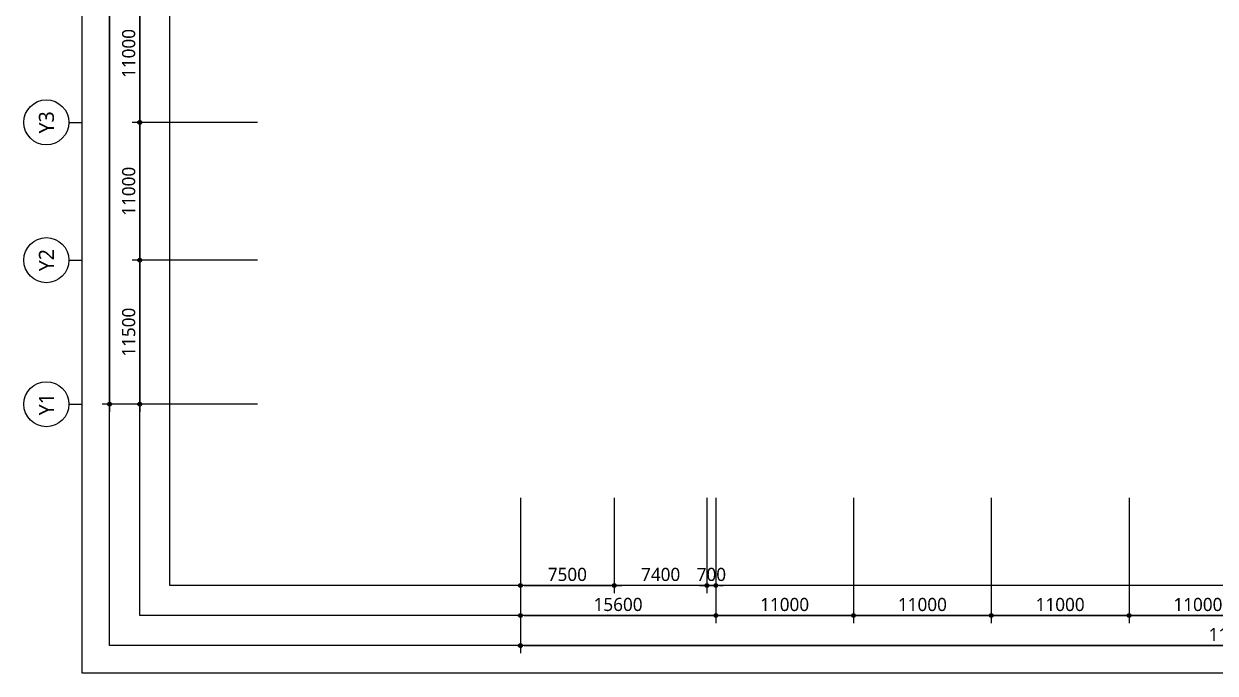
# Model space of a CAD drawing. Header units: millimetres. Extents: x -867282 to 190005487, y -1022614 to 455456909.
# Drawn here: x 28132 to 123259, y 36445 to 88284 of the extents above; entities that cross this region are included whole.
import ezdxf
from ezdxf.enums import TextEntityAlignment as Align

# ---------------------------------------------------------------- set-up
doc = ezdxf.new("R2010")
doc.units = ezdxf.units.MM
doc.header["$LTSCALE"] = 400
doc.header["$MEASUREMENT"] = 0
doc.header["$PDSIZE"] = -10
doc.layers.get('0').update_dxf_attribs({"linetype": 'CONTINUOUS'})
doc.layers.get('Defpoints').update_dxf_attribs({"color": 153, "linetype": 'CONTINUOUS'})
for name, color, linetype in [('A-ANNO-TEXT1', 7, 'CONTINUOUS'), ('A-ST-AXIS-BUB', 7, 'CONTINUOUS'), ('A-ST-AXIS-DIM', 7, 'CONTINUOUS')]:
    doc.layers.add(name, color=color, linetype=linetype)
doc.layers.add('Defpoint', color=161, linetype='CONTINUOUS', plot=False)
doc.styles.add('SH_대대리576', font='malgun.ttf')
doc.dimstyles.new('SHP 600', dxfattribs={"dimscale": 300, "dimtxt": 3.5, "dimasz": 1, "dimexe": 2, "dimexo": 2, "dimgap": 1, "dimtad": 1, "dimdec": 0, "dimzin": 0, "dimdsep": 46, "dimtxsty": 'SH_대대리576', "dimblk": 'DIMDOT', "dimcen": 0.09, "dimclrt": 3, "dimadec": 0, "dimazin": 1, "dimtfac": 1, "dimtdec": 0, "dimtix": 1, "dimtmove": 2, "dimatfit": 0, "dimldrblk": 'DIMDOT', "dimfxl": 1, "dimtolj": 1, "dimtzin": 0, "dimarcsym": 0})

# ---------------------------------------------------------------- blocks, each defined once
blk = doc.blocks.new('DIMDOT')
at = {"color": 0}
blk.add_line((-2, 0), (2, 0), dxfattribs=at)
for radius in [0.5, 0.25]:
    blk.add_circle((0, 0), radius, dxfattribs=at)
blk = doc.blocks.new('*D349')
at = {"layer": 'A-ST-AXIS-DIM', "color": 0, "lineweight": -2, "transparency": 16777216}
for p, q in [((46782, 142716), (34382, 142716)), ((34982, 142416), (34982, 58216)), ((46782, 57916), (34382, 57916))]:
    blk.add_line(p, q, dxfattribs=at)
at = {"layer": 'Defpoints', "color": 0, "transparency": 16777216}
for p in [(47382, 142716), (34982, 57916), (47382, 57916)]:
    blk.add_point(p, dxfattribs=at)
at = {"layer": 'A-ST-AXIS-DIM', "color": 0, "linetype": 'ByBlock', "lineweight": -2, "transparency": 16777216, "xscale": 300, "yscale": 300, "zscale": 300}
for p, rotation in [((34982, 142716), 90), ((34982, 57916), 270)]:
    blk.add_blockref('DIMDOT', p, dxfattribs=dict(at, rotation=rotation))
at = {"layer": 'A-ST-AXIS-DIM', "color": 3, "transparency": 16777216, "insert": (34102, 100316), "char_height": 1050, "attachment_point": 5, "rotation": 90, "style": 'SH_대대리576'}
blk.add_mtext('\\A1;84800', dxfattribs=at)
blk = doc.blocks.new('*D350')
at = {"layer": 'A-ST-AXIS-DIM', "color": 0, "lineweight": -2, "transparency": 16777216}
for p, q in [((46782, 69416), (36782, 69416)), ((37382, 69116), (37382, 58216)), ((46782, 57916), (36782, 57916))]:
    blk.add_line(p, q, dxfattribs=at)
at = {"layer": 'Defpoints', "color": 0, "transparency": 16777216}
for p in [(47382, 69416), (37382, 57916), (47382, 57916)]:
    blk.add_point(p, dxfattribs=at)
at = {"layer": 'A-ST-AXIS-DIM', "color": 0, "linetype": 'ByBlock', "lineweight": -2, "transparency": 16777216, "xscale": 300, "yscale": 300, "zscale": 300}
for p, rotation in [((37382, 69416), 90), ((37382, 57916), 270)]:
    blk.add_blockref('DIMDOT', p, dxfattribs=dict(at, rotation=rotation))
at = {"layer": 'A-ST-AXIS-DIM', "color": 3, "transparency": 16777216, "insert": (36505, 63666), "char_height": 1050, "attachment_point": 5, "rotation": 90, "style": 'SH_대대리576'}
blk.add_mtext('\\A1;11500', dxfattribs=at)
blk = doc.blocks.new('*D351')
at = {"layer": 'A-ST-AXIS-DIM', "color": 0, "lineweight": -2, "transparency": 16777216}
for p, q in [((46782, 80416), (36782, 80416)), ((37382, 80116), (37382, 69716)), ((46782, 69416), (36782, 69416))]:
    blk.add_line(p, q, dxfattribs=at)
at = {"layer": 'Defpoints', "color": 0, "transparency": 16777216}
for p in [(47382, 80416), (37382, 69416), (47382, 69416)]:
    blk.add_point(p, dxfattribs=at)
at = {"layer": 'A-ST-AXIS-DIM', "color": 0, "linetype": 'ByBlock', "lineweight": -2, "transparency": 16777216, "xscale": 300, "yscale": 300, "zscale": 300}
for p, rotation in [((37382, 80416), 90), ((37382, 69416), 270)]:
    blk.add_blockref('DIMDOT', p, dxfattribs=dict(at, rotation=rotation))
at = {"layer": 'A-ST-AXIS-DIM', "color": 3, "transparency": 16777216, "insert": (36506, 74916), "char_height": 1050, "attachment_point": 5, "rotation": 90, "style": 'SH_대대리576'}
blk.add_mtext('\\A1;11000', dxfattribs=at)
blk = doc.blocks.new('*D352')
at = {"layer": 'A-ST-AXIS-DIM', "color": 0, "lineweight": -2, "transparency": 16777216}
for p, q in [((46782, 91416), (36782, 91416)), ((37382, 91116), (37382, 80716)), ((46782, 80416), (36782, 80416))]:
    blk.add_line(p, q, dxfattribs=at)
at = {"layer": 'Defpoints', "color": 0, "transparency": 16777216}
for p in [(47382, 91416), (37382, 80416), (47382, 80416)]:
    blk.add_point(p, dxfattribs=at)
at = {"layer": 'A-ST-AXIS-DIM', "color": 0, "linetype": 'ByBlock', "lineweight": -2, "transparency": 16777216, "xscale": 300, "yscale": 300, "zscale": 300}
for p, rotation in [((37382, 91416), 90), ((37382, 80416), 270)]:
    blk.add_blockref('DIMDOT', p, dxfattribs=dict(at, rotation=rotation))
at = {"layer": 'A-ST-AXIS-DIM', "color": 3, "transparency": 16777216, "insert": (36506, 85916), "char_height": 1050, "attachment_point": 5, "rotation": 90, "style": 'SH_대대리576'}
blk.add_mtext('\\A1;11000', dxfattribs=at)
blk = doc.blocks.new('A-ST-AXIS-BUB-1')
at = {"layer": 'A-ST-AXIS-BUB'}
blk.add_line((0, 350), (0, 0), dxfattribs=at)
blk.add_circle((0, 950), 600, dxfattribs=at)
blk = doc.blocks.new('*D376')
at = {"layer": 'A-ST-AXIS-DIM', "color": 0, "lineweight": -2, "transparency": 16777216}
for p, q in [((67782, 50445), (67782, 40445)), ((83382, 50445), (83382, 40445)), ((68082, 41045), (83082, 41045))]:
    blk.add_line(p, q, dxfattribs=at)
at = {"layer": 'Defpoints', "color": 0, "transparency": 16777216}
for p in [(67782, 51045), (83382, 51045), (83382, 41045)]:
    blk.add_point(p, dxfattribs=at)
at = {"layer": 'A-ST-AXIS-DIM', "color": 0, "linetype": 'ByBlock', "lineweight": -2, "transparency": 16777216, "xscale": 300, "yscale": 300, "zscale": 300, "rotation": 180}
blk.add_blockref('DIMDOT', (67782, 41045), dxfattribs=at)
at = {"layer": 'A-ST-AXIS-DIM', "color": 0, "linetype": 'ByBlock', "lineweight": -2, "transparency": 16777216, "xscale": 300, "yscale": 300, "zscale": 300}
blk.add_blockref('DIMDOT', (83382, 41045), dxfattribs=at)
at = {"layer": 'A-ST-AXIS-DIM', "color": 3, "transparency": 16777216, "insert": (75582, 41924), "char_height": 1050, "attachment_point": 5, "style": 'SH_대대리576'}
blk.add_mtext('\\A1;15600', dxfattribs=at)
blk = doc.blocks.new('*D377')
at = {"layer": 'A-ST-AXIS-DIM', "color": 0, "lineweight": -2, "transparency": 16777216}
for p, q in [((83382, 50445), (83382, 40445)), ((94382, 50445), (94382, 40445)), ((83682, 41045), (94082, 41045))]:
    blk.add_line(p, q, dxfattribs=at)
at = {"layer": 'Defpoints', "color": 0, "transparency": 16777216}
for p in [(83382, 51045), (94382, 51045), (94382, 41045)]:
    blk.add_point(p, dxfattribs=at)
at = {"layer": 'A-ST-AXIS-DIM', "color": 0, "linetype": 'ByBlock', "lineweight": -2, "transparency": 16777216, "xscale": 300, "yscale": 300, "zscale": 300, "rotation": 180}
blk.add_blockref('DIMDOT', (83382, 41045), dxfattribs=at)
at = {"layer": 'A-ST-AXIS-DIM', "color": 0, "linetype": 'ByBlock', "lineweight": -2, "transparency": 16777216, "xscale": 300, "yscale": 300, "zscale": 300}
blk.add_blockref('DIMDOT', (94382, 41045), dxfattribs=at)
at = {"layer": 'A-ST-AXIS-DIM', "color": 3, "transparency": 16777216, "insert": (88882, 41921), "char_height": 1050, "attachment_point": 5, "style": 'SH_대대리576'}
blk.add_mtext('\\A1;11000', dxfattribs=at)
blk = doc.blocks.new('*D378')
at = {"layer": 'A-ST-AXIS-DIM', "color": 0, "lineweight": -2, "transparency": 16777216}
for p, q in [((94382, 50445), (94382, 40445)), ((105382, 50445), (105382, 40445)), ((94682, 41045), (105082, 41045))]:
    blk.add_line(p, q, dxfattribs=at)
at = {"layer": 'Defpoints', "color": 0, "transparency": 16777216}
for p in [(94382, 51045), (105382, 51045), (105382, 41045)]:
    blk.add_point(p, dxfattribs=at)
at = {"layer": 'A-ST-AXIS-DIM', "color": 0, "linetype": 'ByBlock', "lineweight": -2, "transparency": 16777216, "xscale": 300, "yscale": 300, "zscale": 300, "rotation": 180}
blk.add_blockref('DIMDOT', (94382, 41045), dxfattribs=at)
at = {"layer": 'A-ST-AXIS-DIM', "color": 0, "linetype": 'ByBlock', "lineweight": -2, "transparency": 16777216, "xscale": 300, "yscale": 300, "zscale": 300}
blk.add_blockref('DIMDOT', (105382, 41045), dxfattribs=at)
at = {"layer": 'A-ST-AXIS-DIM', "color": 3, "transparency": 16777216, "insert": (99882, 41921), "char_height": 1050, "attachment_point": 5, "style": 'SH_대대리576'}
blk.add_mtext('\\A1;11000', dxfattribs=at)
blk = doc.blocks.new('*D379')
at = {"layer": 'A-ST-AXIS-DIM', "color": 0, "lineweight": -2, "transparency": 16777216}
for p, q in [((105382, 50445), (105382, 40445)), ((116382, 50445), (116382, 40445)), ((105682, 41045), (116082, 41045))]:
    blk.add_line(p, q, dxfattribs=at)
at = {"layer": 'Defpoints', "color": 0, "transparency": 16777216}
for p in [(105382, 51045), (116382, 51045), (116382, 41045)]:
    blk.add_point(p, dxfattribs=at)
at = {"layer": 'A-ST-AXIS-DIM', "color": 0, "linetype": 'ByBlock', "lineweight": -2, "transparency": 16777216, "xscale": 300, "yscale": 300, "zscale": 300, "rotation": 180}
blk.add_blockref('DIMDOT', (105382, 41045), dxfattribs=at)
at = {"layer": 'A-ST-AXIS-DIM', "color": 0, "linetype": 'ByBlock', "lineweight": -2, "transparency": 16777216, "xscale": 300, "yscale": 300, "zscale": 300}
blk.add_blockref('DIMDOT', (116382, 41045), dxfattribs=at)
at = {"layer": 'A-ST-AXIS-DIM', "color": 3, "transparency": 16777216, "insert": (110882, 41921), "char_height": 1050, "attachment_point": 5, "style": 'SH_대대리576'}
blk.add_mtext('\\A1;11000', dxfattribs=at)
blk = doc.blocks.new('*D380')
at = {"layer": 'A-ST-AXIS-DIM', "color": 0, "lineweight": -2, "transparency": 16777216}
for p, q in [((116382, 50445), (116382, 40445)), ((127382, 50445), (127382, 40445)), ((116682, 41045), (127082, 41045))]:
    blk.add_line(p, q, dxfattribs=at)
at = {"layer": 'Defpoints', "color": 0, "transparency": 16777216}
for p in [(116382, 51045), (127382, 51045), (127382, 41045)]:
    blk.add_point(p, dxfattribs=at)
at = {"layer": 'A-ST-AXIS-DIM', "color": 0, "linetype": 'ByBlock', "lineweight": -2, "transparency": 16777216, "xscale": 300, "yscale": 300, "zscale": 300, "rotation": 180}
blk.add_blockref('DIMDOT', (116382, 41045), dxfattribs=at)
at = {"layer": 'A-ST-AXIS-DIM', "color": 0, "linetype": 'ByBlock', "lineweight": -2, "transparency": 16777216, "xscale": 300, "yscale": 300, "zscale": 300}
blk.add_blockref('DIMDOT', (127382, 41045), dxfattribs=at)
at = {"layer": 'A-ST-AXIS-DIM', "color": 3, "transparency": 16777216, "insert": (121882, 41921), "char_height": 1050, "attachment_point": 5, "style": 'SH_대대리576'}
blk.add_mtext('\\A1;11000', dxfattribs=at)
blk = doc.blocks.new('*D386')
at = {"layer": 'A-ST-AXIS-DIM', "color": 0, "lineweight": -2, "transparency": 16777216}
for p, q in [((67782, 50445), (67782, 38045)), ((182382, 50445), (182382, 38045)), ((68082, 38645), (182082, 38645))]:
    blk.add_line(p, q, dxfattribs=at)
at = {"layer": 'Defpoints', "color": 0, "transparency": 16777216}
for p in [(67782, 51045), (182382, 51045), (182382, 38645)]:
    blk.add_point(p, dxfattribs=at)
at = {"layer": 'A-ST-AXIS-DIM', "color": 0, "linetype": 'ByBlock', "lineweight": -2, "transparency": 16777216, "xscale": 300, "yscale": 300, "zscale": 300, "rotation": 180}
blk.add_blockref('DIMDOT', (67782, 38645), dxfattribs=at)
at = {"layer": 'A-ST-AXIS-DIM', "color": 0, "linetype": 'ByBlock', "lineweight": -2, "transparency": 16777216, "xscale": 300, "yscale": 300, "zscale": 300}
blk.add_blockref('DIMDOT', (182382, 38645), dxfattribs=at)
at = {"layer": 'A-ST-AXIS-DIM', "color": 3, "transparency": 16777216, "insert": (125082, 39524), "char_height": 1050, "attachment_point": 5, "style": 'SH_대대리576'}
blk.add_mtext('\\A1;114600', dxfattribs=at)
blk = doc.blocks.new('*D526')
at = {"layer": 'A-ST-AXIS-DIM', "color": 0, "lineweight": -2, "transparency": 16777216}
for p, q in [((67782, 50445), (67782, 42845)), ((75282, 50445), (75282, 42845)), ((68082, 43445), (74982, 43445))]:
    blk.add_line(p, q, dxfattribs=at)
at = {"layer": 'Defpoints', "color": 0, "transparency": 16777216}
for p in [(67782, 51045), (75282, 51045), (75282, 43445)]:
    blk.add_point(p, dxfattribs=at)
at = {"layer": 'A-ST-AXIS-DIM', "color": 0, "linetype": 'ByBlock', "lineweight": -2, "transparency": 16777216, "xscale": 300, "yscale": 300, "zscale": 300, "rotation": 180}
blk.add_blockref('DIMDOT', (67782, 43445), dxfattribs=at)
at = {"layer": 'A-ST-AXIS-DIM', "color": 0, "linetype": 'ByBlock', "lineweight": -2, "transparency": 16777216, "xscale": 300, "yscale": 300, "zscale": 300}
blk.add_blockref('DIMDOT', (75282, 43445), dxfattribs=at)
at = {"layer": 'A-ST-AXIS-DIM', "color": 3, "transparency": 16777216, "insert": (71532, 44322), "char_height": 1050, "attachment_point": 5, "style": 'SH_대대리576'}
blk.add_mtext('\\A1;7500', dxfattribs=at)
blk = doc.blocks.new('*D527')
at = {"layer": 'A-ST-AXIS-DIM', "color": 0, "lineweight": -2, "transparency": 16777216}
for p, q in [((75282, 50445), (75282, 42845)), ((82682, 50445), (82682, 42845)), ((82382, 43445), (75582, 43445))]:
    blk.add_line(p, q, dxfattribs=at)
at = {"layer": 'Defpoints', "color": 0, "transparency": 16777216}
for p in [(75282, 51045), (82682, 51045), (75282, 43445)]:
    blk.add_point(p, dxfattribs=at)
at = {"layer": 'A-ST-AXIS-DIM', "color": 0, "linetype": 'ByBlock', "lineweight": -2, "transparency": 16777216, "xscale": 300, "yscale": 300, "zscale": 300, "rotation": 180}
blk.add_blockref('DIMDOT', (75282, 43445), dxfattribs=at)
at = {"layer": 'A-ST-AXIS-DIM', "color": 0, "linetype": 'ByBlock', "lineweight": -2, "transparency": 16777216, "xscale": 300, "yscale": 300, "zscale": 300}
blk.add_blockref('DIMDOT', (82682, 43445), dxfattribs=at)
at = {"layer": 'A-ST-AXIS-DIM', "color": 3, "transparency": 16777216, "insert": (78982, 44321), "char_height": 1050, "attachment_point": 5, "style": 'SH_대대리576'}
blk.add_mtext('\\A1;7400', dxfattribs=at)
blk = doc.blocks.new('*D528')
at = {"layer": 'A-ST-AXIS-DIM', "color": 0, "lineweight": -2, "transparency": 16777216}
for p, q in [((82682, 50445), (82682, 42845)), ((83382, 50445), (83382, 42845)), ((82382, 43445), (82082, 43445)), ((82682, 43445), (83382, 43445)), ((83682, 43445), (83982, 43445))]:
    blk.add_line(p, q, dxfattribs=at)
at = {"layer": 'Defpoints', "color": 0, "transparency": 16777216}
for p in [(82682, 51045), (83382, 51045), (83382, 43445)]:
    blk.add_point(p, dxfattribs=at)
at = {"layer": 'A-ST-AXIS-DIM', "color": 0, "linetype": 'ByBlock', "lineweight": -2, "transparency": 16777216, "xscale": 300, "yscale": 300, "zscale": 300}
blk.add_blockref('DIMDOT', (82682, 43445), dxfattribs=at)
at = {"layer": 'A-ST-AXIS-DIM', "color": 0, "linetype": 'ByBlock', "lineweight": -2, "transparency": 16777216, "xscale": 300, "yscale": 300, "zscale": 300, "rotation": 180}
blk.add_blockref('DIMDOT', (83382, 43445), dxfattribs=at)
at = {"layer": 'A-ST-AXIS-DIM', "color": 3, "transparency": 16777216, "insert": (83032, 44321), "char_height": 1050, "attachment_point": 5, "style": 'SH_대대리576'}
blk.add_mtext('\\A1;700', dxfattribs=at)

msp = doc.modelspace()

# ---------------------------------------------------------------- linework, layer by layer
at = {"layer": 'Defpoint'}
for points in [[(203981.8, 36444.9), (32781.8, 36444.9), (32781.8, 165016.3), (203981.8, 165016.3)], [(201781.8, 38644.9), (34981.8, 38644.9), (34981.8, 162816.3), (201781.8, 162816.3)], [(199381.8, 41044.9), (37381.8, 41044.9), (37381.8, 160416.3), (199381.8, 160416.3)], [(196981.8, 43444.9), (39781.8, 43444.9), (39781.8, 158016.3), (196981.8, 158016.3)]]:
    msp.add_lwpolyline(points, close=True, dxfattribs=at)

# ---------------------------------------------------------------- block references
at = {"layer": 'A-ST-AXIS-BUB', "xscale": 3, "yscale": 3, "zscale": 3, "rotation": 90}
for p in [(32781.8, 80416.3), (32781.8, 69416.3), (32781.8, 57916.3)]:
    msp.add_blockref('A-ST-AXIS-BUB-1', p, dxfattribs=at)

# ---------------------------------------------------------------- texts
at = {"layer": 'A-ANNO-TEXT1', "style": 'SH_대대리576'}
for s, p in [('Y3', (29931.8, 80416.3)), ('Y2', (29931.8, 69416.3)), ('Y1', (29931.8, 57916.3))]:
    msp.add_text(s, height=1200, rotation=90, dxfattribs=at).set_placement(p, align=Align.MIDDLE_CENTER)

# ---------------------------------------------------------------- dimensions: what is measured, and where the dimension line sits
at = {"layer": 'A-ST-AXIS-DIM'}
for base, p1, p2, angle, picture, middle in [((34981.8, 57916.3), (47381.8, 142716.3), (47381.8, 57916.3), 90, '*D349', (34102.4, 100316.3)), ((37381.8, 80416.3), (47381.8, 91416.3), (47381.8, 80416.3), 90, '*D352', (36506.1, 85916.3)), ((37381.8, 69416.3), (47381.8, 80416.3), (47381.8, 69416.3), 90, '*D351', (36506.1, 74916.3)), ((37381.8, 57916.3), (47381.8, 69416.3), (47381.8, 57916.3), 90, '*D350', (36504.6, 63666.3)), ((83381.8, 41044.9), (67781.8, 51044.9), (83381.8, 51044.9), 180, '*D376', (75581.8, 41924.3)), ((182381.8, 38644.9), (67781.8, 51044.9), (182381.8, 51044.9), 180, '*D386', (125081.8, 39524.3)), ((75281.8, 43444.9), (67781.8, 51044.9), (75281.8, 51044.9), 0, '*D526', (71531.8, 44322.1)), ((75281.8, 43444.9), (82681.8, 51044.9), (75281.8, 51044.9), 180, '*D527', (78981.8, 44320.6)), ((83381.8, 43444.9), (82681.8, 51044.9), (83381.8, 51044.9), 0, '*D528', (83031.8, 44320.6)), ((94381.8, 41044.9), (83381.8, 51044.9), (94381.8, 51044.9), 180, '*D377', (88881.8, 41920.6)), ((105381.8, 41044.9), (94381.8, 51044.9), (105381.8, 51044.9), 180, '*D378', (99881.8, 41920.6)), ((116381.8, 41044.9), (105381.8, 51044.9), (116381.8, 51044.9), 180, '*D379', (110881.8, 41920.6)), ((127381.8, 41044.9), (116381.8, 51044.9), (127381.8, 51044.9), 180, '*D380', (121881.8, 41920.6))]:
    dim = msp.add_linear_dim(base=base, p1=p1, p2=p2, angle=angle, dimstyle='SHP 600', dxfattribs=at)
    dim.commit()
    dim.dimension.update_dxf_attribs({"geometry": picture, "text_midpoint": middle})

doc.saveas('drawing.dxf')
